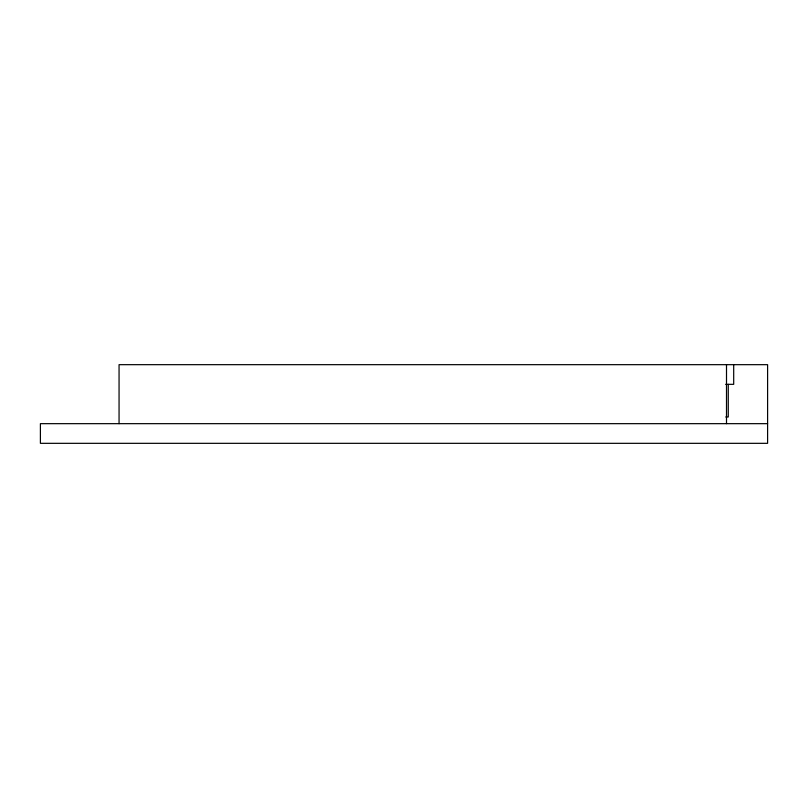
<?xml version="1.0" encoding="UTF-8"?>
<svg xmlns="http://www.w3.org/2000/svg" width="808" height="808" viewBox="0 0 808 808"><rect width="100%" height="100%" fill="white"/><g stroke="black" fill="none" stroke-linecap="round" stroke-linejoin="round"><path stroke-width="1.21" d="M725.655 384.335L733.694 384.335L733.694 364.671M725.746 416.979L728.271 416.979L728.271 384.335M767.6 423.665L40.4 423.665L40.4 443.329L767.6 443.329L767.6 364.671L119.059 364.671L119.059 423.665M726.503 364.671L726.503 423.665"/></g></svg>
